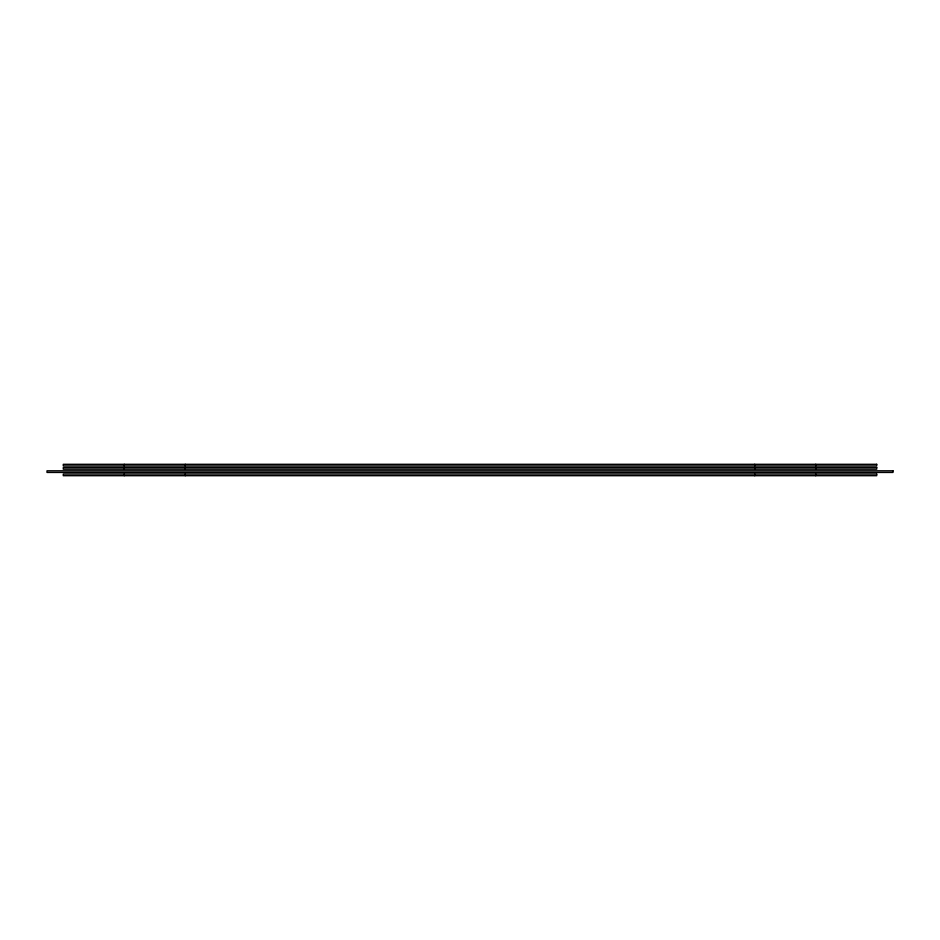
<?xml version="1.0" encoding="UTF-8"?>
<svg xmlns="http://www.w3.org/2000/svg" width="940" height="940" viewBox="0 0 940 940"><rect width="100%" height="100%" fill="white"/><g stroke="black" fill="none" stroke-linecap="round" stroke-linejoin="round"><path stroke-width="1.41" d="M815.72 464.301L815.72 465.935M815.72 467.556L815.72 469.189M815.72 474.065L815.72 475.699M754.714 464.301L754.714 465.935M754.714 467.556L754.714 469.189M754.714 474.065L754.714 475.699M185.286 464.301L185.286 465.935M185.286 467.556L185.286 469.189M185.286 474.065L185.286 475.699M124.28 464.301L124.28 465.935M124.28 467.556L124.28 469.189M124.28 474.065L124.28 475.699M876.726 464.301L63.274 464.301L63.274 465.935L876.726 465.935L876.726 464.301M876.726 467.556L63.274 467.556L63.274 469.189L876.726 469.189L876.726 467.556M893 470.811L47 470.811L47 472.444L893 472.444L893 470.811M876.726 474.065L63.274 474.065L63.274 475.699L876.726 475.699L876.726 474.065"/></g></svg>
